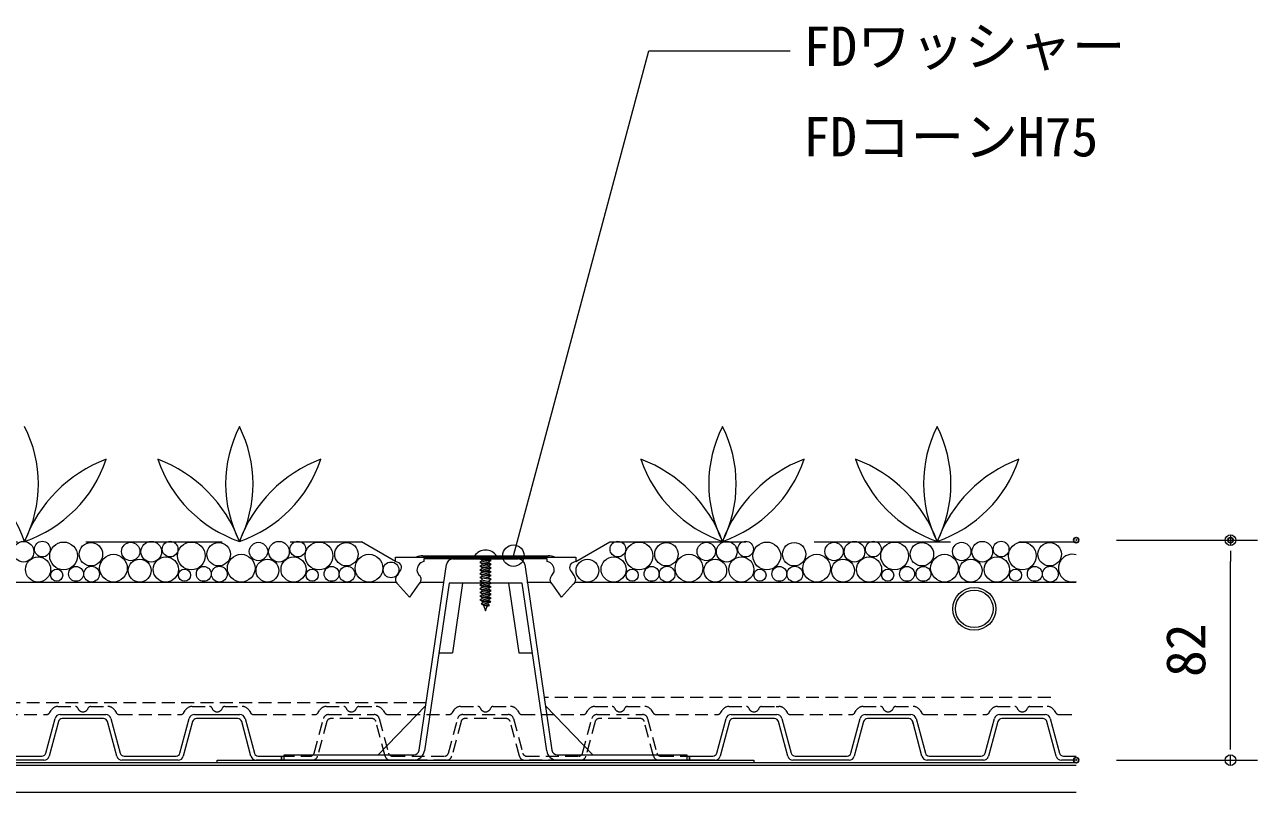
# Model space of a CAD drawing. Units: millimetres, scale not verified. Extents: x -1485 to 1485, y -1050 to 1050.
# Drawn here: x 255.9 to 715.2, y -249.6 to 36.5 of the extents above; entities that cross this region are included whole.
import ezdxf
from ezdxf.enums import TextEntityAlignment as Align

# ---------------------------------------------------------------- set-up
doc = ezdxf.new("R2010")
doc.units = ezdxf.units.MM
doc.header["$LTSCALE"] = 4
doc.header["$PDMODE"] = 32
doc.header["$PDSIZE"] = 2
doc.linetypes.add('DASHED1', pattern=[1.8, 1.2, -0.6])
doc.linetypes.add('USER1', pattern=[19.05, 12.7, -6.35])
for name, color, linetype, lineweight in [('0-0_0', 7, 'Continuous', 18), ('0-4_BOUSUI', 1, 'Continuous', 18), ('0-5_dannnetu', 6, 'Continuous', 18), ('0-6_KANAMONO', 4, 'Continuous', 18), ('0-7_buhin', 4, 'Continuous', 18), ('0-8_sunpo', 7, 'Continuous', 18), ('0-9_MOJI', 7, 'Continuous', 18), ('0-A_ecom', 7, 'Continuous', 18), ('0-B_GREEN', 3, 'Continuous', 18), ('0-C_FD-L', 8, 'DASHED1', 18)]:
    doc.layers.add(name, color=color, linetype=linetype, lineweight=lineweight)
doc.layers.add('0-1_DEFPOINTS', color=7, linetype='Continuous')
doc.styles.add('ＭＳ ゴシック', font='')
doc.styles.get('ＭＳ ゴシック').set_extended_font_data('MS Gothic')

# ---------------------------------------------------------------- blocks, each defined once
blk = doc.blocks.new('_Dot')
at = {"layer": '0-0_0'}
for p, q in [((-0.5, 0), (-1, 0)), ((0.25, 0), (-0.25, 0))]:
    blk.add_line(p, q, dxfattribs=at)
blk.add_circle((0, 0), 0.25, dxfattribs=at)
blk = doc.blocks.new('D2')
at = {"layer": '0-1_DEFPOINTS'}
for p in [(2132.687, 894.415), (2190.187, 894.415), (2132.687, 812.415)]:
    blk.add_point(p, dxfattribs=at)
at = {"layer": '0-8_sunpo'}
for p, q in [((2147.687, 894.415), (2200.187, 894.415)), ((2190.187, 820.415), (2190.187, 886.415)), ((2147.687, 812.415), (2200.187, 812.415))]:
    blk.add_line(p, q, dxfattribs=at)
at = {"layer": '0-8_sunpo', "xscale": 8, "yscale": 8}
for p, rotation in [((2190.187, 894.415), 90), ((2190.187, 812.415), 270)]:
    blk.add_blockref('_Dot', p, dxfattribs=dict(at, rotation=rotation))
at = {"layer": '0-8_sunpo', "style": 'ＭＳ ゴシック'}
blk.add_text('82', height=14.66, rotation=90, dxfattribs=at).set_placement((2185.187, 843.415), align=Align.BOTTOM_LEFT)

msp = doc.modelspace()

# ---------------------------------------------------------------- linework, layer by layer
at = {"layer": '0-4_BOUSUI'}
for p, q in [((647.687, -238.585), (-322.989, -238.585)), ((647.687, -238.585), (-322.989, -238.585)), ((647.687, -239.585), (-771.716, -239.585))]:
    msp.add_line(p, q, dxfattribs=at)
msp.add_lwpolyline([(327.632, -237.585), (527.632, -237.585), (527.632, -238.585), (327.632, -238.585)], close=True, dxfattribs=at)
at = {"layer": '0-5_dannnetu'}
msp.add_line((647.687, -249.585), (-771.716, -249.585), dxfattribs=at)
at = {"layer": '0-6_KANAMONO'}
for p, q in [((404.297, -161.385), (450.966, -161.385)), ((425.532, -163.885), (429.732, -164.585)), ((425.532, -165.285), (429.732, -165.985)), ((426.132, -162.585), (429.732, -163.185)), ((429.032, -163.59), (426.232, -162.89)), ((429.032, -164.181), (426.232, -163.481)), ((429.032, -164.99), (426.232, -164.29)), ((429.032, -165.581), (426.232, -164.881)), ((429.032, -162.781), (428.248, -162.585)), ((429.032, -162.781), (429.032, -162.585)), ((394.793, -168.732), (395.583, -167.339)), ((402.113, -167.339), (402.902, -168.732)), ((425.532, -166.685), (429.732, -167.385)), ((425.532, -168.085), (429.732, -168.785)), ((425.532, -169.485), (429.732, -170.185)), ((429.032, -166.39), (426.232, -165.69)), ((429.032, -166.981), (426.232, -166.281)), ((429.032, -167.79), (426.232, -167.09)), ((429.032, -168.381), (426.232, -167.681)), ((429.032, -169.19), (426.232, -168.49)), ((429.032, -169.781), (426.232, -169.081)), ((452.362, -168.732), (453.151, -167.339)), ((459.681, -167.339), (460.471, -168.732)), ((425.532, -170.885), (429.732, -171.585)), ((425.532, -172.285), (429.732, -172.985)), ((425.532, -173.685), (429.732, -174.385)), ((429.032, -171.181), (426.232, -170.481)), ((429.032, -171.99), (426.232, -171.29)), ((429.032, -172.581), (426.232, -171.881)), ((429.032, -173.39), (426.232, -172.69)), ((429.032, -173.981), (426.232, -173.281)), ((429.032, -174.79), (426.232, -174.09)), ((425.532, -175.085), (429.732, -175.785)), ((425.532, -176.485), (429.732, -177.185)), ((425.532, -177.885), (429.573, -178.559)), ((425.532, -177.885), (429.573, -178.559)), ((429.032, -175.381), (426.232, -174.681)), ((429.032, -176.19), (426.232, -175.49)), ((429.032, -176.781), (426.232, -176.081)), ((429.032, -177.59), (426.232, -176.89)), ((428.969, -178.166), (426.232, -177.481)), ((428.695, -178.949), (426.365, -178.367)), ((428.518, -179.453), (426.576, -178.967)), ((425.971, -179.359), (429.11, -179.882)), ((425.971, -179.359), (429.11, -179.882)), ((428.258, -180.196), (426.886, -179.853))]:
    msp.add_line(p, q, dxfattribs=at)
for points in [[(394.733, -163.828), (394.025, -163.485), (394.025, -161.985), (461.239, -161.985), (461.239, -163.485), (460.531, -163.828)], [(404.67, -162.585), (404.67, -163.485), (403.962, -163.828)], [(451.302, -163.828), (450.594, -163.485), (450.594, -162.585), (404.67, -162.585)], [(425.705, -162.585), (426.232, -162.89), (426.232, -163.481), (425.532, -163.885), (426.232, -164.29), (426.232, -164.881), (425.532, -165.285), (426.232, -165.69), (426.232, -166.281), (425.532, -166.685), (426.232, -167.09), (426.232, -167.681), (425.532, -168.085), (426.232, -168.49), (426.232, -169.081), (425.532, -169.485), (426.232, -169.89), (426.232, -170.481), (425.532, -170.885), (426.232, -171.29), (426.232, -171.881), (425.532, -172.285), (426.232, -172.69), (426.232, -173.281), (425.532, -173.685), (426.232, -174.09), (426.232, -174.681), (425.532, -175.085), (426.232, -175.49), (426.232, -176.081), (425.532, -176.485), (426.232, -176.89), (426.232, -177.481), (425.532, -177.885), (426.365, -178.367), (426.576, -178.967), (425.971, -179.359), (426.886, -179.853), (427.632, -181.985), (428.258, -180.196)], [(428.258, -180.196), (429.11, -179.882), (428.518, -179.453), (428.695, -178.949), (429.573, -178.559), (428.969, -178.166), (429.032, -177.985), (429.032, -177.59), (429.732, -177.185), (429.032, -176.781), (429.032, -176.19), (429.732, -175.785), (429.032, -175.381), (429.032, -174.79), (429.732, -174.385), (429.032, -173.981), (429.032, -173.39), (429.732, -172.985), (429.032, -172.581), (429.032, -171.99), (429.732, -171.585), (429.032, -171.181), (429.032, -170.59), (429.732, -170.185), (429.032, -169.781), (429.032, -169.19), (429.732, -168.785), (429.032, -168.381), (429.032, -167.79), (429.732, -167.385), (429.032, -166.981), (429.032, -166.39), (429.732, -165.985), (429.032, -165.581), (429.032, -164.99), (429.732, -164.585), (429.032, -164.181), (429.032, -163.59), (429.732, -163.185), (429.032, -162.781)], [(402.824, -171.9), (399.348, -176.785), (394.872, -171.9)], [(460.392, -171.9), (455.916, -176.785), (452.44, -171.9)]]:
    msp.add_lwpolyline(points, dxfattribs=at)
for centre, radius, start, end in [((427.632, -164.385), 5.1, 36.03188, 143.96812), ((394.324, -165.785), 2, 309.01589, 78.18299), ((404.297, -166.894), 5.508, 90, 116.99147), ((405.364, -166.809), 3.294, 115.18273, 189.26669), ((450.966, -166.894), 5.508, 63.00853, 90), ((449.9, -166.809), 3.294, 350.73331, 64.81727), ((460.94, -165.785), 2, 101.81701, 230.98411), ((396.052, -170.285), 2, 129.0159, 233.82139), ((401.643, -170.285), 2, 306.17861, 50.9841), ((453.621, -170.285), 2, 129.0159, 233.82139), ((459.212, -170.285), 2, 306.17861, 50.9841)]:
    msp.add_arc(centre, radius, start, end, dxfattribs=at)
at = {"layer": '0-7_buhin'}
for radius in [8, 7]:
    msp.add_circle((609.729, -181.185), radius, dxfattribs=at)
at = {"layer": '0-9_MOJI'}
for p, q in [((438.018, -161.385), (488.439, 26.791)), ((488.439, 26.791), (541.137, 26.791))]:
    msp.add_line(p, q, dxfattribs=at)
msp.add_circle((438.018, -161.385), 4, dxfattribs=at)
at = {"layer": '0-A_ecom', "color": 150}
for p, q in [((402.883, -233.876), (413.019, -164.723)), ((415.492, -162.585), (439.772, -162.585)), ((442.245, -164.723), (452.381, -233.876)), ((419.088, -171.585), (415.277, -197.585)), ((436.176, -171.585), (439.987, -197.585)), ((410.223, -197.585), (415.277, -197.585)), ((439.987, -197.585), (445.041, -197.585)), ((405.309, -217.323), (387.68, -235.585)), ((449.955, -217.323), (467.583, -235.585))]:
    msp.add_line(p, q, dxfattribs=at)
at = {"layer": '0-A_ecom', "color": 1}
msp.add_line((647.687, -238.585), (-322.989, -238.585), dxfattribs=at)
msp.add_line((647.687, -238.585), (-322.989, -238.585), dxfattribs=at)
at = {"layer": '0-A_ecom', "color": 150}
for points in [[(450.402, -234.166), (441.23, -171.585), (414.034, -171.585), (404.861, -234.166)], [(400.904, -237.585), (352.632, -237.585), (352.632, -235.585), (400.904, -235.585)], [(454.36, -235.585), (502.632, -235.585), (502.632, -237.585), (454.36, -237.585)]]:
    msp.add_lwpolyline(points, dxfattribs=at)
at = {"layer": '0-A_ecom'}
for centre, radius in [((255.48, -159.897), 3.851), ((262.505, -158.921), 2.929), ((303.076, -159.897), 3.851), ((310.101, -158.921), 2.929), ((350.671, -159.897), 3.851), ((357.697, -158.921), 2.929), ((476.932, -158.921), 2.929), ((517.502, -159.897), 3.851), ((524.528, -158.921), 2.929), ((565.098, -159.897), 3.851), ((572.123, -158.921), 2.929), ((612.693, -159.897), 3.851), ((619.719, -158.921), 2.929), ((270.4, -161.459), 5.17), ((280.598, -160.843), 4.364), ((295.436, -159.82), 3.421), ((317.996, -161.459), 5.17), ((328.193, -160.843), 4.364), ((343.032, -159.82), 3.421), ((365.591, -161.459), 5.17), ((375.789, -160.843), 4.364), ((484.827, -161.459), 5.17), ((495.024, -160.843), 4.364), ((509.863, -159.82), 3.421), ((532.422, -161.459), 5.17), ((542.62, -160.843), 4.364), ((557.458, -159.82), 3.421), ((580.018, -161.459), 5.17), ((590.216, -160.843), 4.364), ((605.054, -159.82), 3.421), ((627.613, -161.459), 5.17), ((637.811, -160.843), 4.364), ((260.902, -166.514), 4.671), ((280.844, -168.257), 2.929), ((289.002, -166.027), 5.158), ((298.776, -166.932), 4.253), ((308.498, -166.514), 4.671), ((328.439, -168.257), 2.929), ((336.598, -166.027), 5.158), ((346.372, -166.932), 4.253), ((356.093, -166.514), 4.671), ((376.035, -168.257), 2.929), ((384.193, -166.027), 5.158), ((392.419, -166.669), 2.929), ((465.607, -166.932), 4.253), ((475.329, -166.514), 4.671), ((495.27, -168.257), 2.929), ((503.429, -166.027), 5.158), ((513.203, -166.932), 4.253), ((522.924, -166.514), 4.671), ((542.866, -168.257), 2.929), ((551.024, -166.027), 5.158), ((560.798, -166.932), 4.253), ((570.52, -166.514), 4.671), ((598.62, -166.027), 5.158), ((608.394, -166.932), 4.253), ((618.115, -166.514), 4.671), ((638.057, -168.257), 2.929), ((267.846, -168.639), 2.261), ((275.054, -168.153), 2.774), ((315.441, -168.639), 2.261), ((322.65, -168.153), 2.774), ((363.037, -168.639), 2.261), ((370.245, -168.153), 2.774), ((482.272, -168.639), 2.261), ((489.481, -168.153), 2.774), ((529.868, -168.639), 2.261), ((537.077, -168.153), 2.774), ((577.464, -168.639), 2.261), ((584.672, -168.153), 2.774), ((590.789, -168.153), 2.774), ((625.059, -168.639), 2.261), ((632.268, -168.153), 2.774)]:
    msp.add_circle(centre, radius, dxfattribs=at)
at = {"layer": '0-A_ecom', "color": 150}
for centre, radius, start, end in [((415.492, -165.085), 2.5, 90, 171.66123), ((439.772, -165.085), 2.5, 8.33877, 90), ((400.904, -233.585), 2, 270, 351.66123), ((400.904, -233.585), 4, 270, 351.66123), ((454.36, -233.585), 4, 188.33877, 270), ((454.36, -233.585), 2, 188.33877, 270)]:
    msp.add_arc(centre, radius, start, end, dxfattribs=at)
at = {"layer": '0-A_ecom'}
msp.add_arc((646.216, -166.027), 5.158, 73.42361, 286.57639, dxfattribs=at)
at = {"layer": '0-B_GREEN'}
for centre, radius, start, end in [((213.692, -134.641), 47.326, 333.12599, 26.87171), ((378.122, -134.641), 47.326, 153.12829, 206.87401), ((293.692, -134.641), 47.326, 333.12599, 26.87171), ((558.124, -134.641), 47.326, 153.12829, 206.87401), ((473.694, -134.641), 47.326, 333.12599, 26.87171), ((638.124, -134.641), 47.326, 153.12829, 206.87401), ((553.694, -134.641), 47.326, 333.12599, 26.87171), ((207.212, -174.01), 51.907, 20.26163, 69.3585), ((304.602, -174.01), 51.907, 110.6415, 159.73837), ((240.159, -109.994), 48.659, 288.88305, 341.49791), ((287.212, -174.01), 51.907, 20.26163, 69.3585), ((351.655, -109.994), 48.659, 198.50209, 251.11695), ((384.602, -174.01), 51.907, 110.6415, 159.73837), ((320.159, -109.994), 48.659, 288.88305, 341.49791), ((467.214, -174.01), 51.907, 20.26163, 69.3585), ((531.657, -109.994), 48.659, 198.50209, 251.11695), ((564.604, -174.01), 51.907, 110.6415, 159.73837), ((500.161, -109.994), 48.659, 288.88305, 341.49791), ((547.214, -174.01), 51.907, 20.26163, 69.3585), ((611.657, -109.994), 48.659, 198.50209, 251.11695), ((644.604, -174.01), 51.907, 110.6415, 159.73837), ((580.161, -109.994), 48.659, 288.88305, 341.49791)]:
    msp.add_arc(centre, radius, start, end, dxfattribs=at)
at = {"layer": '0-C_FD-L', "color": 4, "linetype": 'USER1'}
for p, q in [((-26.118, -156.185), (381.381, -156.185)), ((394.025, -163.485), (381.381, -156.185)), ((461.239, -163.485), (473.882, -156.185)), ((473.882, -156.185), (647.687, -156.185))]:
    msp.add_line(p, q, dxfattribs=at)
at = {"layer": '0-C_FD-L', "color": 4, "linetype": 'Continuous'}
for p, q in [((-39.002, -171.185), (394.266, -171.185)), ((403.429, -171.185), (412.194, -171.185)), ((443.07, -171.185), (451.835, -171.185)), ((460.998, -171.185), (647.687, -171.185))]:
    msp.add_line(p, q, dxfattribs=at)
at = {"layer": '0-C_FD-L'}
for p, q in [((638.253, -214.185), (449.788, -214.185)), ((405.475, -216.185), (-50.212, -216.185)), ((265.269, -219.857), (265.758, -219.042)), ((268.33, -217.585), (274.803, -217.585)), ((280.46, -217.585), (286.933, -217.585)), ((289.506, -219.042), (289.995, -219.857)), ((315.269, -219.857), (315.758, -219.042)), ((318.33, -217.585), (324.803, -217.585)), ((330.46, -217.585), (336.933, -217.585)), ((339.506, -219.042), (339.995, -219.857)), ((365.269, -219.857), (365.758, -219.042)), ((368.33, -217.585), (374.803, -217.585)), ((380.46, -217.585), (386.933, -217.585)), ((389.506, -219.042), (389.995, -219.857)), ((415.269, -219.857), (415.758, -219.042)), ((418.33, -217.585), (424.803, -217.585)), ((430.46, -217.585), (436.933, -217.585)), ((439.506, -219.042), (439.995, -219.857)), ((465.269, -219.857), (465.758, -219.042)), ((468.33, -217.585), (474.803, -217.585)), ((480.46, -217.585), (486.933, -217.585)), ((489.506, -219.042), (489.995, -219.857)), ((515.269, -219.857), (515.758, -219.042)), ((518.33, -217.585), (524.803, -217.585)), ((530.46, -217.585), (536.933, -217.585)), ((535.882, -217.585), (536.933, -217.585)), ((539.506, -219.042), (539.995, -219.857)), ((539.506, -219.042), (539.995, -219.857)), ((565.269, -219.857), (565.758, -219.042)), ((565.269, -219.857), (565.758, -219.042)), ((568.33, -217.585), (574.803, -217.585)), ((568.33, -217.585), (574.803, -217.585)), ((580.46, -217.585), (586.933, -217.585)), ((580.46, -217.585), (586.933, -217.585)), ((589.506, -219.042), (589.995, -219.857)), ((615.269, -219.857), (615.758, -219.042)), ((618.33, -217.585), (624.803, -217.585)), ((630.46, -217.585), (636.933, -217.585)), ((639.506, -219.042), (639.995, -219.857)), ((241.281, -220.585), (263.983, -220.585)), ((291.281, -220.585), (313.983, -220.585)), ((341.281, -220.585), (363.983, -220.585)), ((363.777, -234.974), (367.235, -222.068)), ((368.485, -223.197), (365.027, -236.103)), ((369.167, -220.585), (386.097, -220.585)), ((385.33, -222.085), (369.934, -222.085)), ((390.237, -236.103), (386.779, -223.197)), ((388.029, -222.068), (391.487, -234.974)), ((391.281, -220.585), (413.983, -220.585)), ((413.777, -234.974), (417.235, -222.068)), ((418.485, -223.197), (415.027, -236.103)), ((419.167, -220.585), (436.097, -220.585)), ((435.33, -222.085), (419.934, -222.085)), ((440.237, -236.103), (436.779, -223.197)), ((438.029, -222.068), (441.487, -234.974)), ((441.281, -220.585), (463.983, -220.585)), ((463.777, -234.974), (467.235, -222.068)), ((468.485, -223.197), (465.027, -236.103)), ((469.167, -220.585), (486.097, -220.585)), ((485.33, -222.085), (469.934, -222.085)), ((490.237, -236.103), (486.779, -223.197)), ((488.029, -222.068), (491.487, -234.974)), ((491.281, -220.585), (513.983, -220.585)), ((541.281, -220.585), (563.983, -220.585)), ((541.281, -220.585), (563.983, -220.585)), ((591.281, -220.585), (613.983, -220.585)), ((641.281, -220.585), (647.687, -220.585)), ((351.632, -236.085), (362.328, -236.085)), ((413.095, -237.585), (392.169, -237.585)), ((392.936, -236.085), (412.328, -236.085)), ((463.095, -237.585), (442.169, -237.585)), ((442.936, -236.085), (462.328, -236.085))]:
    msp.add_line(p, q, dxfattribs=at)
at = {"layer": '0-C_FD-L', "linetype": 'Continuous'}
for p, q in [((263.777, -234.974), (267.235, -222.068)), ((268.485, -223.197), (265.027, -236.103)), ((269.167, -220.585), (286.097, -220.585)), ((285.33, -222.085), (269.934, -222.085)), ((290.237, -236.103), (286.779, -223.197)), ((288.029, -222.068), (291.487, -234.974)), ((313.777, -234.974), (317.235, -222.068)), ((318.485, -223.197), (315.027, -236.103)), ((319.167, -220.585), (336.097, -220.585)), ((335.33, -222.085), (319.934, -222.085)), ((340.237, -236.103), (336.779, -223.197)), ((338.029, -222.068), (341.487, -234.974)), ((513.777, -234.974), (517.235, -222.068)), ((518.485, -223.197), (515.027, -236.103)), ((519.167, -220.585), (536.097, -220.585)), ((535.33, -222.085), (519.934, -222.085)), ((540.237, -236.103), (536.779, -223.197)), ((538.029, -222.068), (541.487, -234.974)), ((563.777, -234.974), (567.235, -222.068)), ((568.485, -223.197), (565.027, -236.103)), ((569.167, -220.585), (586.097, -220.585)), ((585.33, -222.085), (569.934, -222.085)), ((587.011, -224.062), (586.779, -223.197)), ((590.237, -236.103), (586.779, -223.197)), ((588.029, -222.068), (591.487, -234.974)), ((613.777, -234.974), (617.235, -222.068)), ((618.485, -223.197), (615.027, -236.103)), ((619.167, -220.585), (636.097, -220.585)), ((635.33, -222.085), (619.934, -222.085)), ((640.237, -236.103), (636.779, -223.197)), ((638.029, -222.068), (641.487, -234.974)), ((263.095, -237.585), (242.169, -237.585)), ((242.936, -236.085), (262.328, -236.085)), ((313.095, -237.585), (292.169, -237.585)), ((292.936, -236.085), (312.328, -236.085)), ((351.632, -237.585), (342.169, -237.585)), ((563.095, -237.585), (542.169, -237.585)), ((542.936, -236.085), (562.328, -236.085)), ((613.095, -237.585), (592.169, -237.585)), ((592.936, -236.085), (612.328, -236.085)), ((647.687, -237.585), (642.169, -237.585)), ((642.936, -236.085), (647.687, -236.085))]:
    msp.add_line(p, q, dxfattribs=at)
for points in [[(342.936, -236.085), (351.632, -236.085), (351.632, -237.585)], [(513.095, -237.585), (503.632, -237.585), (503.632, -236.085), (512.328, -236.085)]]:
    msp.add_lwpolyline(points, dxfattribs=at)
at = {"layer": '0-C_FD-L'}
for points in [[(363.095, -237.585), (351.632, -237.585), (351.632, -236.085)], [(492.936, -236.085), (503.632, -236.085), (503.632, -237.585), (492.169, -237.585)]]:
    msp.add_lwpolyline(points, dxfattribs=at)
for centre, radius, start, end in [((263.983, -219.085), 1.5, 270, 329.03624), ((268.33, -220.585), 3, 90, 149.03624), ((274.803, -218.585), 1, 19.47122, 90), ((277.632, -217.585), 2, 199.47122, 340.52878), ((280.46, -218.585), 1, 90, 160.52878), ((286.933, -220.585), 3, 30.96376, 90), ((291.281, -219.085), 1.5, 210.96376, 270), ((313.983, -219.085), 1.5, 270, 329.03624), ((318.33, -220.585), 3, 90, 149.03624), ((324.803, -218.585), 1, 19.47122, 90), ((327.632, -217.585), 2, 199.47122, 340.52878), ((330.46, -218.585), 1, 90, 160.52878), ((336.933, -220.585), 3, 30.96376, 90), ((341.281, -219.085), 1.5, 210.96376, 270), ((363.983, -219.085), 1.5, 270, 329.03624), ((368.33, -220.585), 3, 90, 149.03624), ((374.803, -218.585), 1, 19.47122, 90), ((377.632, -217.585), 2, 199.47122, 340.52878), ((380.46, -218.585), 1, 90, 160.52878), ((386.933, -220.585), 3, 30.96376, 90), ((391.281, -219.085), 1.5, 210.96376, 270), ((413.983, -219.085), 1.5, 270, 329.03624), ((418.33, -220.585), 3, 90, 149.03624), ((424.803, -218.585), 1, 19.47122, 90), ((427.632, -217.585), 2, 199.47122, 340.52878), ((430.46, -218.585), 1, 90, 160.52878), ((436.933, -220.585), 3, 30.96376, 90), ((441.281, -219.085), 1.5, 210.96376, 270), ((463.983, -219.085), 1.5, 270, 329.03624), ((468.33, -220.585), 3, 90, 149.03624), ((474.803, -218.585), 1, 19.47122, 90), ((477.632, -217.585), 2, 199.47122, 340.52878), ((480.46, -218.585), 1, 90, 160.52878), ((486.933, -220.585), 3, 30.96376, 90), ((491.281, -219.085), 1.5, 210.96376, 270), ((513.983, -219.085), 1.5, 270, 329.03624), ((518.33, -220.585), 3, 90, 149.03624), ((524.803, -218.585), 1, 19.47122, 90), ((527.632, -217.585), 2, 199.47122, 340.52878), ((530.46, -218.585), 1, 90, 160.52878), ((536.933, -220.585), 3, 30.96376, 90), ((536.933, -220.585), 3, 30.96376, 90), ((541.281, -219.085), 1.5, 210.96376, 270), ((541.281, -219.085), 1.5, 210.96376, 270), ((563.983, -219.085), 1.5, 270, 329.03624), ((563.983, -219.085), 1.5, 270, 329.03624), ((568.33, -220.585), 3, 90, 149.03624), ((568.33, -220.585), 3, 90, 149.03624), ((574.803, -218.585), 1, 19.47122, 90), ((574.803, -218.585), 1, 19.47122, 90), ((577.632, -217.585), 2, 199.47122, 340.52878), ((577.632, -217.585), 2, 199.47122, 340.52878), ((580.46, -218.585), 1, 90, 160.52878), ((580.46, -218.585), 1, 90, 160.52878), ((586.933, -220.585), 3, 88.52446, 90), ((586.933, -220.585), 3, 30.96376, 90), ((591.281, -219.085), 1.5, 210.96376, 270), ((613.983, -219.085), 1.5, 270, 329.03624), ((618.33, -220.585), 3, 90, 149.03624), ((624.803, -218.585), 1, 19.47122, 90), ((627.632, -217.585), 2, 199.47122, 340.52878), ((630.46, -218.585), 1, 90, 160.52878), ((636.933, -220.585), 3, 30.96376, 90), ((641.281, -219.085), 1.5, 210.96376, 270), ((369.167, -222.585), 2, 90, 165), ((369.934, -223.585), 1.5, 90, 165), ((385.33, -223.585), 1.5, 15, 90), ((386.097, -222.585), 2, 15, 90), ((419.167, -222.585), 2, 90, 165), ((419.934, -223.585), 1.5, 90, 165), ((435.33, -223.585), 1.5, 15, 90), ((436.097, -222.585), 2, 15, 90), ((469.167, -222.585), 2, 90, 165), ((469.934, -223.585), 1.5, 90, 165), ((485.33, -223.585), 1.5, 15, 90), ((486.097, -222.585), 2, 15, 90), ((362.328, -234.585), 1.5, 270, 345), ((363.095, -235.585), 2, 270, 345), ((392.169, -235.585), 2, 195, 270), ((392.936, -234.585), 1.5, 195, 270), ((412.328, -234.585), 1.5, 270, 345), ((413.095, -235.585), 2, 270, 345), ((442.169, -235.585), 2, 195, 270), ((442.936, -234.585), 1.5, 195, 270), ((462.328, -234.585), 1.5, 270, 345), ((463.095, -235.585), 2, 270, 345), ((492.169, -235.585), 2, 195, 270), ((492.936, -234.585), 1.5, 195, 270)]:
    msp.add_arc(centre, radius, start, end, dxfattribs=at)
at = {"layer": '0-C_FD-L', "linetype": 'Continuous'}
for centre, radius, start, end in [((269.167, -222.585), 2, 90, 165), ((269.934, -223.585), 1.5, 90, 165), ((285.33, -223.585), 1.5, 15, 90), ((286.097, -222.585), 2, 15, 90), ((319.167, -222.585), 2, 90, 165), ((319.934, -223.585), 1.5, 90, 165), ((335.33, -223.585), 1.5, 15, 90), ((336.097, -222.585), 2, 15, 90), ((519.167, -222.585), 2, 90, 165), ((519.934, -223.585), 1.5, 90, 165), ((535.33, -223.585), 1.5, 15, 90), ((536.097, -222.585), 2, 15, 90), ((569.167, -222.585), 2, 90, 165), ((569.934, -223.585), 1.5, 90, 165), ((585.33, -223.585), 1.5, 15, 90), ((586.097, -222.585), 2, 15, 90), ((619.167, -222.585), 2, 90, 165), ((619.934, -223.585), 1.5, 90, 165), ((635.33, -223.585), 1.5, 15, 90), ((636.097, -222.585), 2, 15, 90), ((262.328, -234.585), 1.5, 270, 345), ((263.095, -235.585), 2, 270, 345), ((292.169, -235.585), 2, 195, 270), ((292.936, -234.585), 1.5, 195, 270), ((312.328, -234.585), 1.5, 270, 345), ((313.095, -235.585), 2, 270, 345), ((342.169, -235.585), 2, 195, 270), ((342.936, -234.585), 1.5, 195, 270), ((512.328, -234.585), 1.5, 270, 345), ((513.095, -235.585), 2, 270, 345), ((542.169, -235.585), 2, 195, 270), ((542.936, -234.585), 1.5, 195, 270), ((562.328, -234.585), 1.5, 270, 345), ((563.095, -235.585), 2, 270, 345), ((592.169, -235.585), 2, 195, 270), ((592.936, -234.585), 1.5, 195, 270), ((612.328, -234.585), 1.5, 270, 345), ((613.095, -235.585), 2, 270, 345), ((642.169, -235.585), 2, 195, 270), ((642.936, -234.585), 1.5, 195, 270)]:
    msp.add_arc(centre, radius, start, end, dxfattribs=at)

# ---------------------------------------------------------------- block references
at = {"layer": '0-8_sunpo'}
msp.add_blockref('D2', (-1485, -1050), dxfattribs=at)

# ---------------------------------------------------------------- texts
at = {"layer": '0-9_MOJI', "style": 'ＭＳ ゴシック'}
for s, p in [('FDワッシャー', (546.137, 16.791)), ('FDコーンH75', (546.059, -16.955))]:
    msp.add_text(s, height=14.66, dxfattribs=at).set_placement(p, align=Align.BOTTOM_LEFT)

doc.saveas('drawing.dxf')
